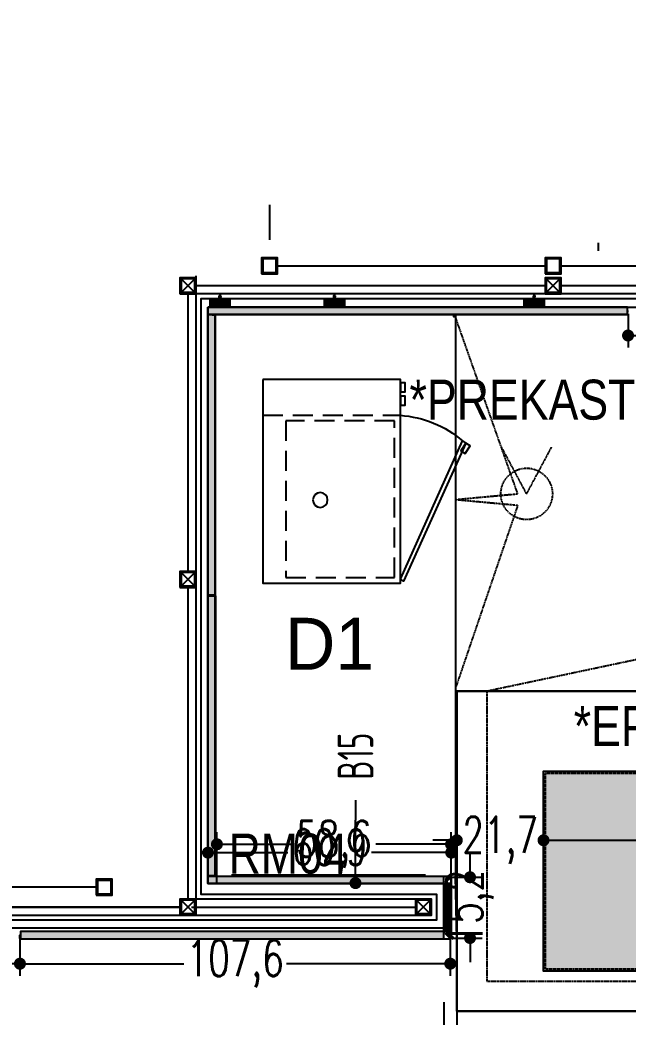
# Model space of a CAD drawing. Header units: millimetres. Extents: x 1322 to 4174, y 1889 to 3847.
# Drawn here: x 1703.4 to 1855.5, y 2914.6 to 3164.2 of the extents above; entities that cross this region are included whole.
import ezdxf
from ezdxf.enums import TextEntityAlignment as Align

# ---------------------------------------------------------------- set-up
doc = ezdxf.new("R2010")
doc.units = ezdxf.units.MM
for name, pattern in [('DASHED', [0.75, 0.5, -0.25]), ('DOT2', [0.125, 0, -0.125]), ('HIDDEN2', [0.1875, 0.125, -0.0625])]:
    doc.linetypes.add(name, pattern=pattern)
for name, color, linetype in [('clad', 30, 'Continuous'), ('dim_int', 183, 'Continuous'), ('elev1', 7, 'Continuous'), ('elev2', 9, 'Continuous'), ('elev3', 8, 'Continuous'), ('hatch', 137, 'Continuous'), ('hatch_floor', 197, 'Continuous'), ('luminaire', 41, 'Continuous'), ('mat_insul', 8, 'Continuous'), ('mat_metal', 122, 'Continuous'), ('mat_timber', 44, 'Continuous'), ('MUTFAKEKİPMAN', 1, 'Continuous'), ('SCREWS', 9, 'Continuous'), ('symbol', 8, 'Continuous'), ('text_material', 12, 'Continuous'), ('trace_down', 8, 'HIDDEN2'), ('wall_gyps', 45, 'Continuous')]:
    doc.layers.add(name, color=color, linetype=linetype)
doc.styles.add('dim', font='simplex.shx', dxfattribs={"width": 0.7})
doc.styles.add('TAKSİM', font='GOTHIC.TTF', dxfattribs={"height": 20})
doc.styles.add('text2', font='arial.ttf', dxfattribs={"width": 0.8})
doc.styles.add('text3', font='geniso.shx', dxfattribs={"width": 0.7})
doc.linetypes.add('BATTING', pattern='A,0.00254,-2.54,[134,ltypeshp.shx,S=2.54,R=0,X=-2.54,Y=0],-5.08,[134,ltypeshp.shx,S=2.54,R=180,X=2.54,Y=0],-2.54', length=10.16254)
doc.dimstyles.new('1_100', dxfattribs={"dimtxt": 18, "dimasz": 6, "dimexe": 6, "dimexo": 0, "dimgap": 2, "dimtad": 0, "dimdec": 1, "dimrnd": 0.5, "dimzin": 11, "dimtxsty": 'dim', "dimblk": 'DOT', "dimcen": 3, "dimdle": 1.25, "dimclrt": 2, "dimadec": 0, "dimazin": 0, "dimtfac": 1.25, "dimtdec": 1, "dimtix": 1, "dimtofl": 0, "dimtmove": 1, "dimatfit": 3, "dimldrblk": 'DOT', "dimfxl": 20, "dimfxlon": 1, "dimtolj": 1, "dimtzin": 0, "dimarcsym": 0})
doc.dimstyles.new('1_50', dxfattribs={"dimtxt": 9, "dimasz": 3, "dimexe": 3, "dimexo": 0, "dimgap": 1, "dimtad": 0, "dimdec": 1, "dimzin": 11, "dimtxsty": 'dim', "dimblk": 'DOT', "dimcen": 1.5, "dimdle": 1.25, "dimclrt": 2, "dimadec": 0, "dimazin": 0, "dimtfac": 1.25, "dimtdec": 1, "dimtix": 1, "dimtofl": 0, "dimtmove": 1, "dimatfit": 3, "dimldrblk": 'DOT', "dimfxl": 10, "dimfxlon": 1, "dimtolj": 1, "dimtzin": 0, "dimarcsym": 0})

# ---------------------------------------------------------------- blocks, each defined once
blk = doc.blocks.new('_Dot')
at = {"color": 0, "linetype": 'ByBlock', "lineweight": -2}
blk.add_line((-0.5, 0), (-1, 0), dxfattribs=at)
at = {"color": 0, "linetype": 'ByBlock', "const_width": 0.5}
blk.add_lwpolyline([(-0.25, 0, 1), (0.25, 0, 1)], format="xyb", close=True, dxfattribs=at)
blk = doc.blocks.new('*D91')
at = {"layer": 'Defpoints', "color": 0, "ltscale": 0.5, "transparency": 16777216}
for p in [(1812.67, 2916.16), (2136.06, 2916.16), (2136.06, 2909.13)]:
    blk.add_point(p, dxfattribs=at)
at = {"layer": 'dim_int', "color": 0, "lineweight": -2, "ltscale": 0.5, "transparency": 16777216}
for p, q in [((1812.67, 2916.16), (1812.67, 2906.13)), ((2136.06, 2916.16), (2136.06, 2906.13)), ((1815.67, 2909.13), (1962.27, 2909.13)), ((2133.06, 2909.13), (1986.47, 2909.13))]:
    blk.add_line(p, q, dxfattribs=at)
at = {"layer": 'dim_int', "color": 0, "lineweight": -2, "ltscale": 0.5, "transparency": 16777216, "xscale": 3, "yscale": 3, "zscale": 3, "rotation": 180}
blk.add_blockref('_Dot', (1812.67, 2909.13), dxfattribs=at)
at = {"layer": 'dim_int', "color": 0, "lineweight": -2, "ltscale": 0.5, "transparency": 16777216, "xscale": 3, "yscale": 3, "zscale": 3}
blk.add_blockref('_Dot', (2136.06, 2909.13), dxfattribs=at)
at = {"layer": 'dim_int', "color": 2, "ltscale": 0.5, "transparency": 16777216, "insert": (1974.37, 2909.13), "char_height": 9, "attachment_point": 5, "style": 'dim'}
blk.add_mtext('\\A1;3322', dxfattribs=at)
blk = doc.blocks.new('4x4KUTU PROFIL')
for points in [[(21390.71, 33731.15), (21394.71, 33731.15), (21394.71, 33727.15), (21390.71, 33727.15)], [(21391.01, 33730.85), (21394.41, 33730.85), (21394.41, 33727.45), (21391.01, 33727.45)]]:
    blk.add_lwpolyline(points, close=True)
blk = doc.blocks.new('*D103')
at = {"layer": 'Defpoints', "color": 0, "ltscale": 0.5, "transparency": 16777216}
for p in [(1811.23, 2957.88), (1752.67, 2948.41), (1811.23, 2948.41)]:
    blk.add_point(p, dxfattribs=at)
at = {"layer": 'dim_int', "color": 0, "lineweight": -2, "ltscale": 0.5, "transparency": 16777216}
for p, q in [((1752.67, 2948.41), (1752.67, 2960.88)), ((1811.23, 2948.41), (1811.23, 2960.88)), ((1755.67, 2957.88), (1771.5, 2957.88)), ((1808.23, 2957.88), (1792.4, 2957.88))]:
    blk.add_line(p, q, dxfattribs=at)
at = {"layer": 'dim_int', "color": 0, "lineweight": -2, "ltscale": 0.5, "transparency": 16777216, "xscale": 3, "yscale": 3, "zscale": 3, "rotation": 180}
blk.add_blockref('_Dot', (1752.67, 2957.88), dxfattribs=at)
at = {"layer": 'dim_int', "color": 0, "lineweight": -2, "ltscale": 0.5, "transparency": 16777216, "xscale": 3, "yscale": 3, "zscale": 3}
blk.add_blockref('_Dot', (1811.23, 2957.88), dxfattribs=at)
at = {"layer": 'dim_int', "color": 2, "ltscale": 0.5, "transparency": 16777216, "insert": (1781.95, 2957.88), "char_height": 9, "attachment_point": 5, "style": 'dim'}
blk.add_mtext('\\A1;58,6', dxfattribs=at)
blk = doc.blocks.new('*D104')
at = {"layer": 'Defpoints', "color": 0, "ltscale": 0.5, "transparency": 16777216}
for p in [(1834.37, 2976.16), (1834.37, 2958.88), (1812.67, 2949.41)]:
    blk.add_point(p, dxfattribs=at)
at = {"layer": 'dim_int', "color": 0, "lineweight": -2, "ltscale": 0.5, "transparency": 16777216}
for p, q in [((1834.37, 2968.88), (1834.37, 2955.88)), ((1812.67, 2949.41), (1812.67, 2961.88)), ((1809.67, 2958.88), (1806.67, 2958.88)), ((1837.37, 2958.88), (1840.37, 2958.88))]:
    blk.add_line(p, q, dxfattribs=at)
at = {"layer": 'dim_int', "color": 0, "lineweight": -2, "ltscale": 0.5, "transparency": 16777216, "xscale": 3, "yscale": 3, "zscale": 3}
blk.add_blockref('_Dot', (1812.67, 2958.88), dxfattribs=at)
at = {"layer": 'dim_int', "color": 0, "lineweight": -2, "ltscale": 0.5, "transparency": 16777216, "xscale": 3, "yscale": 3, "zscale": 3, "rotation": 180}
blk.add_blockref('_Dot', (1834.37, 2958.88), dxfattribs=at)
at = {"layer": 'dim_int', "color": 2, "ltscale": 0.5, "transparency": 16777216, "insert": (1823.52, 2958.88), "char_height": 9, "attachment_point": 5, "style": 'dim'}
blk.add_mtext('\\A1;21,7', dxfattribs=at)
blk = doc.blocks.new('*D105')
at = {"layer": 'Defpoints', "color": 0, "ltscale": 0.5, "transparency": 16777216}
for p in [(1834.37, 2976.16), (1964.37, 2976.16), (1964.37, 2958.88)]:
    blk.add_point(p, dxfattribs=at)
at = {"layer": 'dim_int', "color": 0, "lineweight": -2, "ltscale": 0.5, "transparency": 16777216}
for p, q in [((1834.37, 2968.88), (1834.37, 2955.88)), ((1964.37, 2968.88), (1964.37, 2955.88)), ((1837.37, 2958.88), (1890.87, 2958.88)), ((1961.37, 2958.88), (1907.87, 2958.88))]:
    blk.add_line(p, q, dxfattribs=at)
at = {"layer": 'dim_int', "color": 0, "lineweight": -2, "ltscale": 0.5, "transparency": 16777216, "xscale": 3, "yscale": 3, "zscale": 3, "rotation": 180}
blk.add_blockref('_Dot', (1834.37, 2958.88), dxfattribs=at)
at = {"layer": 'dim_int', "color": 0, "lineweight": -2, "ltscale": 0.5, "transparency": 16777216, "xscale": 3, "yscale": 3, "zscale": 3}
blk.add_blockref('_Dot', (1964.37, 2958.88), dxfattribs=at)
at = {"layer": 'dim_int', "color": 2, "ltscale": 0.5, "transparency": 16777216, "insert": (1899.37, 2958.88), "char_height": 9, "attachment_point": 5, "style": 'dim'}
blk.add_mtext('\\A1;130', dxfattribs=at)
blk = doc.blocks.new('profile')
at = {"color": 6, "ltscale": 0.5}
blk.add_lwpolyline([(1002762.82, 171966.81), (1002766.22, 171963.41), (1002762.82, 171963.41), (1002766.22, 171966.81)], dxfattribs=at)
blk = doc.blocks.new('qw')
at = {"color": 6}
for points in [[(1002762.52, 171963.11), (1002766.52, 171963.11), (1002766.52, 171967.11), (1002762.52, 171967.11)], [(1002762.82, 171963.41), (1002766.22, 171963.41), (1002766.22, 171966.81), (1002762.82, 171966.81)]]:
    blk.add_lwpolyline(points, close=True, dxfattribs=at)
blk.add_blockref('profile', (0, 0))
blk = doc.blocks.new('c-sunk1')
at = {"layer": 'SCREWS', "color": 252}
for p, q in [((-0.017, -0.038), (-0.017, -0.043)), ((-0.017, -0.049), (-0.017, -0.054)), ((-0.017, -0.061), (-0.017, -0.066)), ((-0.017, -0.072), (-0.017, -0.078)), ((-0.017, -0.084), (-0.017, -0.089)), ((-0.017, -0.096), (-0.017, -0.101)), ((-0.017, -0.107), (-0.017, -0.112)), ((-0.017, -0.119), (-0.017, -0.124)), ((-0.017, -0.13), (-0.017, -0.136)), ((-0.017, -0.142), (-0.017, -0.147)), ((-0.017, -0.154), (-0.017, -0.159)), ((-0.017, -0.165), (-0.017, -0.17)), ((-0.017, -0.177), (-0.017, -0.182)), ((-0.017, -0.189), (-0.017, -0.194)), ((-0.017, -0.2), (-0.017, -0.205)), ((-0.017, -0.212), (-0.017, -0.217)), ((-0.017, -0.223), (-0.017, -0.229)), ((-0.017, -0.235), (-0.017, -0.24)), ((0.017, -0.031), (0.017, -0.035)), ((0.017, -0.041), (0.017, -0.047)), ((0.017, -0.053), (0.017, -0.058)), ((0.017, -0.065), (0.017, -0.07)), ((0.017, -0.076), (0.017, -0.081)), ((0.017, -0.088), (0.017, -0.093)), ((0.017, -0.099), (0.017, -0.105)), ((0.017, -0.111), (0.017, -0.116)), ((0.017, -0.123), (0.017, -0.128)), ((0.017, -0.134), (0.017, -0.139)), ((0.017, -0.146), (0.017, -0.151)), ((0.017, -0.158), (0.017, -0.163)), ((0.017, -0.169), (0.017, -0.174)), ((0.017, -0.181), (0.017, -0.186)), ((0.017, -0.192), (0.017, -0.198)), ((0.017, -0.204), (0.017, -0.209)), ((0.017, -0.216), (0.017, -0.221)), ((0.017, -0.227), (0.017, -0.232))]:
    blk.add_line(p, q, dxfattribs=at)
for points in [[(-0.017, -0.031, 0.265998), (-0.05, 0.01), (-0.05, 0.012, -0.414214), (-0.048, 0.013), (-0.007, 0.013, -0.414214), (-0.006, 0.012), (-0.006, 0.002, 0.414214), (-0.004, 0), (0.004, 0, 0.414214), (0.006, 0.002), (0.006, 0.012, -0.414214), (0.007, 0.013), (0.048, 0.013, -0.414214), (0.05, 0.012), (0.05, 0.01, 0.265998), (0.017, -0.031)], [(-0.01, -0.257, 0.047976), (0, -0.273, 0.062689), (0.012, -0.252)]]:
    blk.add_lwpolyline(points, format="xyb", dxfattribs=at)
at = {"layer": 'SCREWS', "color": 251}
blk.add_lwpolyline([(0.011, -0.031), (-0.017, -0.038), (-0.022, -0.034), (-0.017, -0.031), (0.011, -0.031)], close=True, dxfattribs=at)
at = {"layer": 'SCREWS', "color": 251, "linetype": 'Continuous'}
for points in [[(0.022, -0.038), (0.017, -0.035), (-0.017, -0.043), (-0.022, -0.046), (-0.017, -0.049), (0.017, -0.041)], [(0.022, -0.05), (0.017, -0.047), (-0.017, -0.054), (-0.022, -0.058), (-0.017, -0.061), (0.017, -0.053)], [(0.022, -0.061), (0.017, -0.058), (-0.017, -0.066), (-0.022, -0.069), (-0.017, -0.072), (0.017, -0.065)], [(0.022, -0.073), (0.017, -0.07), (-0.017, -0.078), (-0.022, -0.081), (-0.017, -0.084), (0.017, -0.076)], [(0.022, -0.085), (0.017, -0.081), (-0.017, -0.089), (-0.022, -0.092), (-0.017, -0.096), (0.017, -0.088)], [(0.022, -0.096), (0.017, -0.093), (-0.017, -0.101), (-0.022, -0.104), (-0.017, -0.107), (0.017, -0.099)], [(0.022, -0.108), (0.017, -0.105), (-0.017, -0.112), (-0.022, -0.116), (-0.017, -0.119), (0.017, -0.111)], [(0.022, -0.119), (0.017, -0.116), (-0.017, -0.124), (-0.022, -0.127), (-0.017, -0.13), (0.017, -0.123)], [(0.022, -0.131), (0.017, -0.128), (-0.017, -0.136), (-0.022, -0.139), (-0.017, -0.142), (0.017, -0.134)], [(0.022, -0.143), (0.017, -0.139), (-0.017, -0.147), (-0.022, -0.15), (-0.017, -0.154), (0.017, -0.146)], [(0.022, -0.154), (0.017, -0.151), (-0.017, -0.159), (-0.022, -0.162), (-0.017, -0.165), (0.017, -0.158)], [(0.022, -0.166), (0.017, -0.163), (-0.017, -0.17), (-0.022, -0.174), (-0.017, -0.177), (0.017, -0.169)], [(0.022, -0.178), (0.017, -0.174), (-0.017, -0.182), (-0.022, -0.185), (-0.017, -0.189), (0.017, -0.181)], [(0.022, -0.189), (0.017, -0.186), (-0.017, -0.194), (-0.022, -0.197), (-0.017, -0.2), (0.017, -0.192)], [(0.022, -0.201), (0.017, -0.198), (-0.017, -0.205), (-0.022, -0.209), (-0.017, -0.212), (0.017, -0.204)], [(0.022, -0.212), (0.017, -0.209), (-0.017, -0.217), (-0.022, -0.22), (-0.017, -0.223), (0.017, -0.216)], [(0.022, -0.224), (0.017, -0.221), (-0.017, -0.229), (-0.022, -0.232), (-0.017, -0.235), (0.017, -0.227)], [(0.022, -0.236), (0.017, -0.232), (-0.017, -0.24), (-0.022, -0.243), (-0.017, -0.247), (0.017, -0.239)], [(0.02, -0.248), (0.015, -0.245), (-0.014, -0.252), (-0.019, -0.255), (-0.014, -0.258), (0.015, -0.251)]]:
    blk.add_lwpolyline(points, close=True, dxfattribs=at)
at = {"layer": 'SCREWS', "color": 252}
for centre, start, end in [((0.076, -0.214), 199.3148, 202.7514), ((-0.076, -0.214), 341.3105, 345.236)]:
    blk.add_arc(centre, 0.0956, start, end, dxfattribs=at)
blk = doc.blocks.new('*D93')
at = {"layer": 'Defpoints', "color": 0, "ltscale": 0.5, "transparency": 16777216}
for p in [(1855.51, 3090.63), (1960.59, 3090.23), (1960.59, 3085.2)]:
    blk.add_point(p, dxfattribs=at)
at = {"layer": 'dim_int', "color": 0, "lineweight": -2, "ltscale": 0.5, "transparency": 16777216}
for p, q in [((1855.51, 3090.63), (1855.51, 3082.2)), ((1960.59, 3090.23), (1960.59, 3082.2)), ((1858.51, 3085.2), (1896.4, 3085.2)), ((1957.59, 3085.2), (1919.7, 3085.2))]:
    blk.add_line(p, q, dxfattribs=at)
at = {"layer": 'dim_int', "color": 0, "lineweight": -2, "ltscale": 0.5, "transparency": 16777216, "xscale": 3, "yscale": 3, "zscale": 3, "rotation": 180}
blk.add_blockref('_Dot', (1855.51, 3085.2), dxfattribs=at)
at = {"layer": 'dim_int', "color": 0, "lineweight": -2, "ltscale": 0.5, "transparency": 16777216, "xscale": 3, "yscale": 3, "zscale": 3}
blk.add_blockref('_Dot', (1960.59, 3085.2), dxfattribs=at)
at = {"layer": 'dim_int', "color": 2, "ltscale": 0.5, "transparency": 16777216, "insert": (1908.05, 3085.2), "char_height": 9, "attachment_point": 5, "style": 'dim'}
blk.add_mtext('\\A1;105,1', dxfattribs=at)
blk = doc.blocks.new('*D97')
at = {"layer": 'Defpoints', "color": 0, "ltscale": 0.5, "transparency": 16777216}
for p in [(1809.43, 2938.91), (1380.83, 2936.03), (1809.43, 2908.4)]:
    blk.add_point(p, dxfattribs=at)
at = {"layer": 'dim_int', "color": 0, "lineweight": -2, "ltscale": 0.5, "transparency": 16777216}
for p, q in [((1380.83, 2918.4), (1380.83, 2905.4)), ((1809.43, 2918.4), (1809.43, 2905.4)), ((1383.83, 2908.4), (1581.68, 2908.4)), ((1806.43, 2908.4), (1608.58, 2908.4))]:
    blk.add_line(p, q, dxfattribs=at)
at = {"layer": 'dim_int', "color": 0, "lineweight": -2, "ltscale": 0.5, "transparency": 16777216, "xscale": 3, "yscale": 3, "zscale": 3, "rotation": 180}
blk.add_blockref('_Dot', (1380.83, 2908.4), dxfattribs=at)
at = {"layer": 'dim_int', "color": 0, "lineweight": -2, "ltscale": 0.5, "transparency": 16777216, "xscale": 3, "yscale": 3, "zscale": 3}
blk.add_blockref('_Dot', (1809.43, 2908.4), dxfattribs=at)
at = {"layer": 'dim_int', "color": 2, "ltscale": 0.5, "transparency": 16777216, "insert": (1595.13, 2908.4), "char_height": 9, "attachment_point": 5, "style": 'dim'}
blk.add_mtext('\\A1;428,6', dxfattribs=at)
blk = doc.blocks.new('*D98')
at = {"layer": 'Defpoints', "color": 0, "ltscale": 0.5, "transparency": 16777216}
for p in [(1811.2, 2949.63), (1811.2, 2934.42), (1815.98, 2934.42)]:
    blk.add_point(p, dxfattribs=at)
at = {"layer": 'dim_int', "color": 0, "lineweight": -2, "ltscale": 0.5, "transparency": 16777216}
for p, q in [((1815.98, 2952.63), (1815.98, 2955.63)), ((1811.2, 2949.63), (1818.98, 2949.63)), ((1811.2, 2934.42), (1818.98, 2934.42)), ((1815.98, 2931.42), (1815.98, 2928.42))]:
    blk.add_line(p, q, dxfattribs=at)
at = {"layer": 'dim_int', "color": 0, "lineweight": -2, "ltscale": 0.5, "transparency": 16777216, "xscale": 3, "yscale": 3, "zscale": 3}
for p, rotation in [((1815.98, 2949.63), 270), ((1815.98, 2934.42), 90)]:
    blk.add_blockref('_Dot', p, dxfattribs=dict(at, rotation=rotation))
at = {"layer": 'dim_int', "color": 2, "ltscale": 0.5, "transparency": 16777216, "insert": (1815.98, 2942.03), "char_height": 9, "attachment_point": 5, "rotation": 90, "style": 'dim'}
blk.add_mtext('\\A1;15,2', dxfattribs=at)
blk = doc.blocks.new('*D114')
at = {"layer": 'Defpoints', "color": 0, "ltscale": 0.5, "transparency": 16777216}
for p in [(1811.28, 2955.79), (1811.28, 2949.57), (1750.43, 2948.03)]:
    blk.add_point(p, dxfattribs=at)
at = {"layer": 'dim_int', "color": 0, "lineweight": -2, "ltscale": 0.5, "transparency": 16777216}
for p, q in [((1750.43, 2948.03), (1750.43, 2958.79)), ((1811.28, 2949.57), (1811.28, 2958.79)), ((1753.43, 2955.79), (1770.4, 2955.79)), ((1808.28, 2955.79), (1791.3, 2955.79))]:
    blk.add_line(p, q, dxfattribs=at)
at = {"layer": 'dim_int', "color": 0, "lineweight": -2, "ltscale": 0.5, "transparency": 16777216, "xscale": 3, "yscale": 3, "zscale": 3, "rotation": 180}
blk.add_blockref('_Dot', (1750.43, 2955.79), dxfattribs=at)
at = {"layer": 'dim_int', "color": 0, "lineweight": -2, "ltscale": 0.5, "transparency": 16777216, "xscale": 3, "yscale": 3, "zscale": 3}
blk.add_blockref('_Dot', (1811.28, 2955.79), dxfattribs=at)
at = {"layer": 'dim_int', "color": 2, "ltscale": 0.5, "transparency": 16777216, "insert": (1780.85, 2955.79), "char_height": 9, "attachment_point": 5, "style": 'dim'}
blk.add_mtext('\\A1;60,9', dxfattribs=at)
blk = doc.blocks.new('*D100')
at = {"layer": 'Defpoints', "color": 0, "ltscale": 0.5, "transparency": 16777216}
for p in [(1703.4, 2934.33), (1595.88, 2934.32), (1703.4, 2927.99)]:
    blk.add_point(p, dxfattribs=at)
at = {"layer": 'dim_int', "color": 0, "lineweight": -2, "ltscale": 0.5, "transparency": 16777216}
for p, q in [((1703.4, 2934.33), (1703.4, 2924.99)), ((1595.88, 2934.32), (1595.88, 2924.99)), ((1598.88, 2927.99), (1636.64, 2927.99)), ((1700.4, 2927.99), (1662.64, 2927.99))]:
    blk.add_line(p, q, dxfattribs=at)
at = {"layer": 'dim_int', "color": 0, "lineweight": -2, "ltscale": 0.5, "transparency": 16777216, "xscale": 3, "yscale": 3, "zscale": 3, "rotation": 180}
blk.add_blockref('_Dot', (1595.88, 2927.99), dxfattribs=at)
at = {"layer": 'dim_int', "color": 0, "lineweight": -2, "ltscale": 0.5, "transparency": 16777216, "xscale": 3, "yscale": 3, "zscale": 3}
blk.add_blockref('_Dot', (1703.4, 2927.99), dxfattribs=at)
at = {"layer": 'dim_int', "color": 2, "ltscale": 0.5, "transparency": 16777216, "insert": (1649.64, 2927.99), "char_height": 9, "attachment_point": 5, "style": 'dim'}
blk.add_mtext('\\A1;107,5', dxfattribs=at)
blk = doc.blocks.new('*D101')
at = {"layer": 'Defpoints', "color": 0, "ltscale": 0.5, "transparency": 16777216}
for p in [(1703.4, 2934.33), (1811.04, 2934.33), (1811.04, 2928)]:
    blk.add_point(p, dxfattribs=at)
at = {"layer": 'dim_int', "color": 0, "lineweight": -2, "ltscale": 0.5, "transparency": 16777216}
for p, q in [((1703.4, 2934.33), (1703.4, 2925)), ((1811.04, 2934.33), (1811.04, 2925)), ((1706.4, 2928), (1744.37, 2928)), ((1808.04, 2928), (1770.07, 2928))]:
    blk.add_line(p, q, dxfattribs=at)
at = {"layer": 'dim_int', "color": 0, "lineweight": -2, "ltscale": 0.5, "transparency": 16777216, "xscale": 3, "yscale": 3, "zscale": 3, "rotation": 180}
blk.add_blockref('_Dot', (1703.4, 2928), dxfattribs=at)
at = {"layer": 'dim_int', "color": 0, "lineweight": -2, "ltscale": 0.5, "transparency": 16777216, "xscale": 3, "yscale": 3, "zscale": 3}
blk.add_blockref('_Dot', (1811.04, 2928), dxfattribs=at)
at = {"layer": 'dim_int', "color": 2, "ltscale": 0.5, "transparency": 16777216, "insert": (1757.22, 2928), "char_height": 9, "attachment_point": 5, "style": 'dim'}
blk.add_mtext('\\A1;107,6', dxfattribs=at)
blk = doc.blocks.new('A$C5ACE57BF')
at = {"layer": 'MUTFAKEKİPMAN', "linetype": 'DASHED', "ltscale": 10}
blk.add_line((9, 51.89), (9, 17.49), dxfattribs=at)
at = {"layer": 'MUTFAKEKİPMAN'}
for points in [[(0, 51.89), (51, 51.89), (51, 17.49), (0, 17.49)], [(0.91, 17.49), (3.16, 17.49), (3.16, 16.29), (0.91, 16.29)], [(4.19, 17.49), (6.44, 17.49), (6.44, 16.29), (4.19, 16.29)], [(15.95, 1.09), (50.53, 16.66), (49.98, 17.49), (15.39, 1.92)], [(15.95, 1.09), (17.85, 2.36), (18.58, 1.27), (16.68, 0)]]:
    blk.add_lwpolyline(points, close=True, dxfattribs=at)
at = {"layer": 'MUTFAKEKİPMAN', "linetype": 'DASHED', "ltscale": 10}
blk.add_lwpolyline([(10.38, 46.15), (49.61, 46.15), (49.61, 18.96), (10.38, 18.96)], close=True, dxfattribs=at)
at = {"layer": 'MUTFAKEKİPMAN'}
blk.add_circle((30.19, 37.53), 1.85, dxfattribs=at)
blk.add_arc((36.09, 19.51), 27.17, 184.2771, 220.3659, dxfattribs=at)
blk = doc.blocks.new('*U31')
at = {"color": 9}
blk.add_line((44, -12.5), (54, -12.5), dxfattribs=at)
at = {"style": 'text3', "width": 0.7}
blk.add_attdef('D01', text='', height=18, dxfattribs=at).set_placement((22, -12.5), align=Align.MIDDLE)
at = {"color": 9}
blk.add_leader([(85.53, -12.5), (59, -12.5), (54, -12.5)], dimstyle='1_100', override={"dimgap": 2, "dimtad": 0, "dimldrblk": 'Dot'}, dxfattribs=at)

msp = doc.modelspace()

# ---------------------------------------------------------------- hatches: boundary and pattern name
at = {"layer": 'hatch', "ltscale": 0.5}
h = msp.add_hatch(dxfattribs=at)
h.set_pattern_fill('DOTS', color=256, style=0)
h.set_pattern_definition([(9e-15, (-1000534.4589, -169022.946), (0.79375, 1.5875), [0, -1.5875])])
h.paths.add_polyline_path([(1964.37, 2976.16), (1834.37, 2976.16), (1834.37, 2926.16), (1964.37, 2926.16)])
h.paths.add_polyline_path([(2114.37, 2976.16), (1984.37, 2976.16), (1984.37, 2926.16), (2114.37, 2926.16)])
at = {"layer": 'hatch_floor', "ltscale": 0.5}
h = msp.add_hatch(dxfattribs=at)
h.set_pattern_fill('GOST_WOOD', color=256, scale=0.1)
h.set_pattern_definition([(90, (-97294.2374, -16878.6332), (0.6, -4e-17), [1, -0.2]), (90, (-97294.0374, -16878.8332), (0.6, -4e-17), [0.6, -0.15, 0.3, -0.15]), (90, (-97293.8374, -16879.1332), (0.6, -4e-17), [1, -0.2])])
h.paths.add_polyline_path([(1750.96, 3094.33), (1755.93, 3094.33), (1755.93, 3092.33), (1750.96, 3092.33)])
h = msp.add_hatch(dxfattribs=at)
h.set_pattern_fill('GOST_WOOD', color=256, scale=0.1)
h.set_pattern_definition([(90, (-97265.6312, -16878.6332), (0.6, -4e-17), [1, -0.2]), (90, (-97265.4312, -16878.8332), (0.6, -4e-17), [0.6, -0.15, 0.3, -0.15]), (90, (-97265.2312, -16879.1332), (0.6, -4e-17), [1, -0.2])])
h.paths.add_polyline_path([(1779.56, 3094.33), (1784.54, 3094.33), (1784.54, 3092.33), (1779.56, 3092.33)])
h = msp.add_hatch(dxfattribs=at)
h.set_pattern_fill('GOST_WOOD', color=256, scale=0.1)
h.set_pattern_definition([(90, (-97215.6312, -16878.6332), (0.6, -4e-17), [1, -0.2]), (90, (-97215.4312, -16878.8332), (0.6, -4e-17), [0.6, -0.15, 0.3, -0.15]), (90, (-97215.2312, -16879.1332), (0.6, -4e-17), [1, -0.2])])
h.paths.add_polyline_path([(1829.56, 3094.33), (1834.54, 3094.33), (1834.54, 3092.33), (1829.56, 3092.33)])
h = msp.add_hatch(dxfattribs=at)
h.set_pattern_fill('GOST_WOOD', color=42, scale=0.1, angle=90)
h.set_pattern_definition([(180, (2120.5853, 3160.661), (7e-17, 0.6), [1, -0.2]), (180, (2120.7853, 3160.861), (7e-17, 0.6), [0.6, -0.15, 0.3, -0.15]), (180, (2121.0853, 3161.061), (7e-17, 0.6), [1, -0.2])])
h.paths.add_polyline_path([(1855.41, 3092.33), (1750.49, 3092.33), (1750.49, 3090.53), (1855.41, 3090.53)])
h = msp.add_hatch(dxfattribs=at)
h.set_pattern_fill('GOST_WOOD', color=42, scale=0.1, angle=180)
h.set_pattern_definition([(270, (1682.09087, 3276.9848), (-0.6, 1e-16), [1, -0.2]), (270, (1681.89087, 3277.1848), (-0.6, 1e-16), [0.6, -0.15, 0.3, -0.15]), (270, (1681.69087, 3277.4848), (-0.6, 1e-16), [1, -0.2])])
h.paths.add_polyline_path([(1752.23, 3020.08), (1750.43, 3020.08), (1750.43, 2950.3), (1752.23, 2950.3)])
h.paths.add_polyline_path([(1750.43, 3020.28), (1752.23, 3020.28), (1752.23, 3090.14), (1750.43, 3090.14)])
h = msp.add_hatch(dxfattribs=at)
h.set_pattern_fill('GOST_WOOD', color=42, scale=0.1, angle=90)
h.set_pattern_definition([(180, (2120.5853, 3018.161), (7e-17, 0.6), [1, -0.2]), (180, (2120.7853, 3018.361), (7e-17, 0.6), [0.6, -0.15, 0.3, -0.15]), (180, (2121.0853, 3018.561), (7e-17, 0.6), [1, -0.2])])
h.paths.add_polyline_path([(1809.18, 2949.83), (1750.49, 2949.83), (1750.49, 2948.03), (1809.18, 2948.03)])
h = msp.add_hatch(dxfattribs=at)
h.set_pattern_fill('GOST_WOOD', color=42, scale=0.1, angle=180)
h.set_pattern_definition([(270, (1741.09087, 3260.9848), (-0.6, 1e-16), [1, -0.2]), (270, (1740.89087, 3261.1848), (-0.6, 1e-16), [0.6, -0.15, 0.3, -0.15]), (270, (1740.69087, 3261.4848), (-0.6, 1e-16), [1, -0.2])])
h.paths.add_polyline_path([(1809.43, 2948.03), (1809.43, 2936.03), (1811.23, 2936.03), (1811.23, 2948.03)])
h = msp.add_hatch(dxfattribs=at)
h.set_pattern_fill('GOST_WOOD', color=42, scale=0.1, angle=90)
h.set_pattern_definition([(180, (2072.4603, 3004.361), (7e-17, 0.6), [1, -0.2]), (180, (2072.6603, 3004.561), (7e-17, 0.6), [0.6, -0.15, 0.3, -0.15]), (180, (2072.9603, 3004.761), (7e-17, 0.6), [1, -0.2])])
h.paths.add_polyline_path([(1809.23, 2936.03), (1703.5, 2936.03), (1703.5, 2934.23), (1809.23, 2934.23)])

# ---------------------------------------------------------------- linework, layer by layer
at = {"ltscale": 0.5}
for p, q in [((1750.43, 2948.03), (1750.43, 3092.33)), ((1750.43, 3092.33), (1848.42, 3092.33)), ((1750.43, 3092.33), (2275.83, 3092.33)), ((1809.43, 2948.03), (1750.43, 2948.03)), ((1809.43, 2936.03), (1809.43, 2948.03))]:
    msp.add_line(p, q, dxfattribs=at)
at = {"color": 6, "ltscale": 0.5}
for p, q in [((1855.41, 3092.33), (1750.43, 3092.33)), ((1750.43, 3092.33), (1750.43, 3090.53)), ((1855.41, 3090.63), (1855.41, 3092.33)), ((1750.43, 3090.53), (1855.31, 3090.53)), ((1752.13, 3090.33), (1750.43, 3090.33)), ((1750.43, 3090.33), (1750.43, 2950.03)), ((1752.23, 3020.28), (1752.23, 3090.23)), ((1750.43, 3020.28), (1752.23, 3020.28)), ((1750.43, 3020.08), (1752.23, 3020.08)), ((1752.23, 2950.13), (1752.23, 3020.08)), ((1750.43, 2950.03), (1752.13, 2950.03))]:
    msp.add_line(p, q, dxfattribs=at)
at = {"color": 3, "ltscale": 0.5}
for p, q in [((1751.46, 3090.33), (1751.46, 3090.43)), ((1751.46, 3090.43), (1855.31, 3090.43)), ((1751.46, 3090.33), (1752.13, 3090.33)), ((1752.23, 3020.28), (1752.23, 3090.23)), ((1855.41, 3091.33), (1855.61, 3091.33)), ((1751.37, 3020.28), (1752.23, 3020.28)), ((1751.37, 3020.08), (1751.37, 3020.28)), ((1751.37, 3020.18), (1752.23, 3020.18)), ((1752.23, 3020.18), (1751.37, 3020.18)), ((1751.37, 3020.08), (1752.23, 3020.08)), ((1752.23, 2950.13), (1752.23, 3020.08)), ((1752.33, 3020.08), (1752.33, 2950.13)), ((1750.73, 2949.93), (1750.73, 2950.03)), ((1750.73, 2950.03), (1752.13, 2950.03)), ((1750.73, 2949.83), (1750.73, 2949.93)), ((1750.73, 2949.93), (1810.84, 2949.93)), ((1750.73, 2949.93), (1752.13, 2949.93)), ((1810.84, 2949.83), (1750.73, 2949.83)), ((1811.23, 2949.44), (1811.23, 2935.23)), ((1811.23, 2948.83), (1811.23, 2949.44)), ((1811.33, 2934.61), (1811.33, 2949.44)), ((1703.4, 2935.13), (1703.3, 2935.13)), ((1703.4, 2935.13), (1703.4, 2934.33)), ((1703.4, 2934.33), (1703.4, 2935.13)), ((1703.4, 2935.13), (1703.5, 2935.13)), ((1703.5, 2935.13), (1703.5, 2934.33)), ((1811.23, 2935.23), (1811.23, 2934.61)), ((1810.84, 2934.13), (1703.6, 2934.13))]:
    msp.add_line(p, q, dxfattribs=at)
at = {"color": 3}
for p, q in [((1810.92, 2949.66), (1809.81, 2948.55)), ((1809.88, 2948.48), (1810.98, 2949.58)), ((1809.88, 2948.48), (1810.98, 2949.58)), ((1811.06, 2949.52), (1809.95, 2948.41)), ((1810.92, 2934.39), (1809.81, 2935.5)), ((1809.88, 2935.57), (1810.98, 2934.47)), ((1809.88, 2935.57), (1810.98, 2934.47)), ((1811.06, 2934.53), (1809.95, 2935.64))]:
    msp.add_line(p, q, dxfattribs=at)
at = {"ltscale": 0.5}
for points in [[(1750.96, 3094.33), (1755.93, 3094.33), (1755.93, 3092.33), (1750.96, 3092.33)], [(1779.56, 3094.33), (1784.54, 3094.33), (1784.54, 3092.33), (1779.56, 3092.33)], [(1829.56, 3094.33), (1834.54, 3094.33), (1834.54, 3092.33), (1829.56, 3092.33)]]:
    msp.add_lwpolyline(points, close=True, dxfattribs=at)
at = {"color": 3, "ltscale": 0.5}
for points in [[(1751.46, 3090.43), (1751.46, 3090.53), (1855.31, 3090.53, 0.414214), (1855.41, 3090.63), (1855.41, 3091.33)], [(1752.33, 3020.28), (1752.33, 3090.23, 0.414214), (1752.13, 3090.43), (1751.46, 3090.43)]]:
    msp.add_lwpolyline(points, format="xyb", dxfattribs=at)
at = {"ltscale": 0.5}
for points in [[(1812.31, 3090.43), (1812.31, 2996.16), (2136.06, 2996.16)], [(2136.06, 2916.16), (1812.67, 2916.16), (1812.71, 2934.13), (1812.31, 2949.93)]]:
    msp.add_lwpolyline(points, dxfattribs=at)
at = {"color": 6, "ltscale": 0.5}
for points in [[(1809.43, 2949.83), (1750.43, 2949.83), (1750.43, 2948.03), (1809.43, 2948.03)], [(1809.43, 2948.03), (1809.43, 2936.03), (1811.23, 2936.03), (1811.23, 2948.03)]]:
    msp.add_lwpolyline(points, close=True, dxfattribs=at)
at = {"color": 3}
for points in [[(1809.81, 2948.55), (1809.95, 2948.41)], [(1809.81, 2935.5), (1809.95, 2935.64)]]:
    msp.add_lwpolyline(points, dxfattribs=at)
at = {"color": 6, "ltscale": 0.5}
msp.add_lwpolyline([(1703.6, 2934.23), (1809.43, 2934.23), (1809.43, 2936.03), (1703.5, 2936.03), (1703.5, 2934.33)], dxfattribs=at)
at = {"color": 3, "ltscale": 0.5}
for points in [[(1703.4, 2934.23), (1703.4, 2934.23)], [(1703.6, 2934.23), (1810.84, 2934.23)]]:
    msp.add_lwpolyline(points, dxfattribs=at)
for centre, radius, start, end in [((1752.13, 3090.23), 0.1, 0, 90), ((1855.31, 3090.63), 0.2, 270, 0), ((1752.23, 3020.28), 0.1, 270, 0), ((1752.23, 3020.08), 0.1, 0, 90), ((1752.13, 2950.13), 0.2, 270, 0), ((1752.13, 2950.13), 0.1, 270, 0), ((1703.6, 2934.33), 0.2, 180, 270), ((1703.6, 2934.33), 0.1, 180, 270)]:
    msp.add_arc(centre, radius, start, end, dxfattribs=at)
at = {"color": 3}
for centre, radius, start, end in [((1810.84, 2949.73), 0.2, 315, 90), ((1810.84, 2949.73), 0.1, 321.2412, 90), ((1811.13, 2949.44), 0.2, 360, 135), ((1811.13, 2949.44), 0.1, 360, 128.7588), ((1810.84, 2934.33), 0.2, 270, 45), ((1810.84, 2934.33), 0.1, 270, 38.7588), ((1811.13, 2934.61), 0.2, 225, 0), ((1811.13, 2934.61), 0.1, 231.2412, 0)]:
    msp.add_arc(centre, radius, start, end, dxfattribs=at)
at = {"layer": 'clad', "ltscale": 0.5}
msp.add_line((1848.07, 3108.41), (1848.07, 3106.41), dxfattribs=at)
at = {"layer": 'elev1'}
msp.add_lwpolyline([(1964.37, 2926.16), (1834.37, 2926.16), (1834.37, 2976.16), (1964.37, 2976.16), (1964.37, 2926.16)], dxfattribs=at)
at = {"layer": 'elev2'}
for points in [[(1810.31, 3090.43), (1752.31, 3090.43), (1752.31, 3090.43), (1811.81, 3090.43), (1811.81, 3089.93), (1812.31, 3089.93), (1812.31, 2949.93), (1812.31, 2949.93)], [(1812.71, 2916.16), (2136.06, 2916.16), (2136.06, 2996.16), (1812.71, 2996.16), (1812.71, 2916.16)]]:
    msp.add_lwpolyline(points, dxfattribs=at)
at = {"layer": 'elev3', "ltscale": 0.5}
for p, q in [((1752.33, 2950.57), (1752.33, 3089.27)), ((1756.33, 2950.27), (1804.83, 2950.27))]:
    msp.add_line(p, q, dxfattribs=at)
at = {"layer": 'luminaire', "linetype": 'DOT2', "ltscale": 0.5}
for points in [[(1830.14, 3045.56), (1823.89, 3057.25)], [(1830.14, 3045.56), (1836.38, 3057.25)]]:
    msp.add_lwpolyline(points, dxfattribs=at)
msp.add_circle((1830.14, 3045.56), 6.45, dxfattribs=at)
at = {"layer": 'mat_insul', "linetype": 'BATTING', "ltscale": 0.004}
for points in [[(1765.82, 3117.88), (1765.82, 3109.16)], [(1767.82, 3102.66), (1834.76, 3102.66)], [(1838.76, 3102.66), (1921.21, 3102.66)], [(1834.76, 3097.66), (1747.42, 3097.66)], [(1921.21, 3097.66), (1838.76, 3097.66)], [(1745.42, 3095.66), (1745.42, 3026.16)], [(1745.42, 3022.16), (1745.42, 2944.16)], [(1722.5, 2947.16), (1646.56, 2947.16)], [(1743.42, 2942.16), (1388.93, 2942.16)], [(1646.56, 2942.16), (1743.42, 2942.16)], [(1746.32, 2942.16), (1802.32, 2942.16)]]:
    msp.add_lwpolyline(points, dxfattribs=at)
at = {"layer": 'mat_timber', "ltscale": 0.5}
msp.add_lwpolyline([(1809.47, 2936.91), (1381.23, 2936.91)], dxfattribs=at)
at = {"layer": 'symbol', "linetype": 'HIDDEN2'}
for points in [[(1812.31, 3044.16), (1827.92, 3045.59), (1812.31, 3089.93)], [(1812.31, 3044.16), (1827.92, 3042.74), (1812.31, 2996.87)], [(1895.4, 2996.16), (1893.97, 3011.77), (1820.17, 2996.16)]]:
    msp.add_lwpolyline(points, dxfattribs=at)
at = {"layer": 'trace_down'}
msp.add_lwpolyline([(1894.9, 2996.16), (1820.17, 2996.16), (1820.17, 2923.66), (1894.9, 2923.66)], close=True, dxfattribs=at)
at = {"layer": 'trace_down', "ltscale": 0.5}
msp.add_lwpolyline([(1963.87, 2926.66), (1834.87, 2926.66), (1834.87, 2975.66), (1963.87, 2975.66)], close=True, dxfattribs=at)
at = {"layer": 'wall_gyps', "ltscale": 0.5}
for points in [[(2273.06, 3164.16), (2273.06, 3095.66), (1747.42, 3095.66)], [(2608.33, 3154.81), (2274.31, 3154.81), (2274.31, 3094.41), (1748.67, 3094.41), (1748.67, 2945.41), (1807.57, 2945.41), (1807.57, 2938.91), (1381.23, 2938.91)], [(1747.42, 3100.16), (1747.42, 2940.16)], [(1381.23, 2940.16), (1806.32, 2940.16), (1806.32, 2944.16), (1747.42, 2944.16)]]:
    msp.add_lwpolyline(points, dxfattribs=at)

# ---------------------------------------------------------------- block references
for p in [(-1001019.09, -168867.45), (-1000927.76, -168867.45), (-1001019.09, -168940.95), (-1001019.09, -169022.95), (-1000960.19, -169022.95)]:
    msp.add_blockref('qw', p)
at = {"layer": 'mat_metal', "extrusion": (0, 0, -1), "zscale": -1, "rotation": 180}
for p in [(19626.89, 36831.81), (19555.94, 36831.81), (19647.28, 36753.31), (19668.21, 36676.31), (19647.28, 36671.31)]:
    msp.add_blockref('4x4KUTU PROFIL', p, dxfattribs=at)
at = {"layer": 'MUTFAKEKİPMAN', "xscale": -1, "rotation": 90}
msp.add_blockref('A$C5ACE57BF', (1816.04, 3074.23), dxfattribs=at)
at = {"layer": 'SCREWS', "xscale": -10.49131782614983, "yscale": 10.49131782614983, "zscale": 10.49131782614983, "rotation": 180}
for p in [(1753.44, 3092.48), (1782.05, 3092.48), (1832.05, 3092.48)]:
    msp.add_blockref('c-sunk1', p, dxfattribs=at)
at = {"layer": 'text_material'}
ref = msp.add_blockref('*U31', (1781.08, 2990.93), dxfattribs=dict(at, xscale=-0.5, yscale=0.5, zscale=0.5, rotation=89.99999998885052))
ref.add_attrib('D01', 'B15', dxfattribs={"layer": '0', "height": 9, "rotation": 90, "style": 'text3', "width": 0.7}).set_placement((1787.33, 2979.93), align=Align.MIDDLE_CENTER)

# ---------------------------------------------------------------- texts
at = {"style": 'TAKSİM'}
msp.add_text('D1', height=13, dxfattribs=at).set_placement((1769.73, 3001.56))
at = {"layer": 'text_material', "style": 'text2', "width": 0.8}
for s, p in [('*PREKAST KAP.TEZGAH', (1800.84, 3064.15)), ('*EPOKSİ TERAZZO KAPLAMA TEZGAH', (1841.92, 2982.48)), ('RM04', (1755.58, 2950.55))]:
    msp.add_text(s, height=10, dxfattribs=at).set_placement(p)

# ---------------------------------------------------------------- dimensions: what is measured, and where the dimension line sits
at = {"layer": 'dim_int', "ltscale": 0.5}
for base, p1, p2, picture, middle in [((1960.59, 3085.2), (1855.51, 3090.63), (1960.59, 3090.23), '*D93', (1908.05, 3085.2)), ((1834.37, 2958.88), (1812.67, 2949.41), (1834.37, 2976.16), '*D104', (1823.52, 2958.88)), ((1964.37, 2958.88), (1834.37, 2976.16), (1964.37, 2976.16), '*D105', (1899.37, 2958.88)), ((1811.23, 2957.88), (1752.67, 2948.41), (1811.23, 2948.41), '*D103', (1781.95, 2957.88)), ((1811.2798, 2955.7942), (1750.4262, 2948.0257), (1811.2798, 2949.5709), '*D114', (1780.853, 2955.7942)), ((1809.43, 2908.4), (1380.83, 2936.03), (1809.43, 2938.91), '*D97', (1595.13, 2908.4)), ((1703.4, 2927.99), (1595.88, 2934.32), (1703.4, 2934.33), '*D100', (1649.64, 2927.99)), ((1811.04, 2928), (1703.4, 2934.33), (1811.04, 2934.33), '*D101', (1757.22, 2928))]:
    dim = msp.add_linear_dim(base=base, p1=p1, p2=p2, dimstyle='1_50', dxfattribs=at)
    dim.commit()
    dim.dimension.update_dxf_attribs({"geometry": picture, "text_midpoint": middle})
dim = msp.add_linear_dim(base=(1815.98, 2934.42), p1=(1811.2, 2949.63), p2=(1811.2, 2934.42), angle=90, dimstyle='1_50', dxfattribs=at)
dim.commit()
dim.dimension.update_dxf_attribs({"geometry": '*D98', "text_midpoint": (1815.98, 2942.03)})
dim = msp.add_linear_dim(base=(2136.06, 2909.13), p1=(1812.67, 2916.16), p2=(2136.06, 2916.16), text='3322', dimstyle='1_50', dxfattribs=at)
dim.commit()
dim.dimension.update_dxf_attribs({"geometry": '*D91', "text_midpoint": (1974.37, 2909.13)})

doc.saveas('drawing.dxf')
